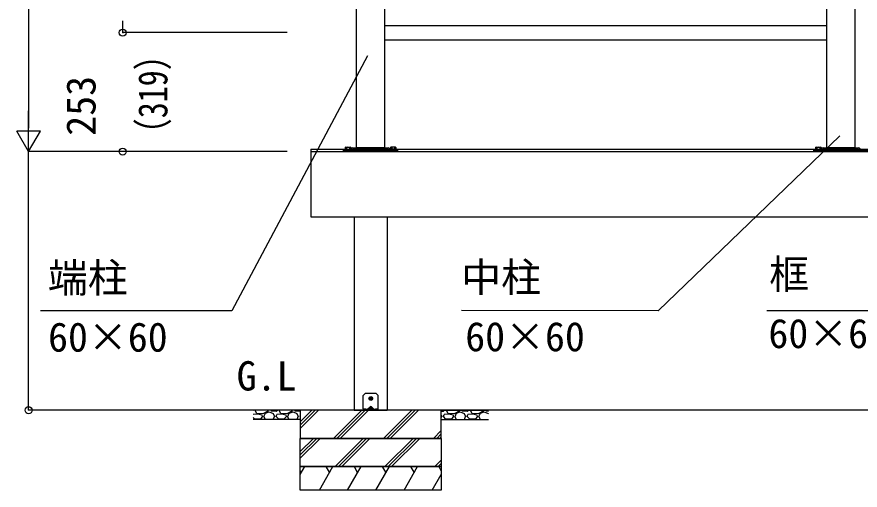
# Model space of a CAD drawing. Units: millimetres, scale not verified. Extents: x -4375 to 4375, y -6502 to 6475.
# Drawn here: x -2677 to -884, y 78 to 1085 of the extents above; entities that cross this region are included whole.
import ezdxf
from ezdxf.enums import TextEntityAlignment as Align

# ---------------------------------------------------------------- set-up
doc = ezdxf.new("R2010")
doc.units = ezdxf.units.MM
doc.header["$LTSCALE"] = 30
for name, color, linetype in [('0-1_USER1', 3, 'Continuous'), ('0-2_YKK_13', 4, 'Continuous'), ('0-3_YKK_A1', 4, 'Continuous'), ('0-4_YKK_D', 6, 'Continuous')]:
    doc.layers.add(name, color=color, linetype=linetype)
doc.styles.add('ＭＳ ゴシック', font='')
doc.styles.get('ＭＳ ゴシック').set_extended_font_data('MS Gothic')

msp = doc.modelspace()

# ---------------------------------------------------------------- linework, layer by layer
at = {"layer": '0-2_YKK_13'}
for p, q in [((-1940.58, 279.2), (-1936.16, 283.61)), ((-1940.58, 251.2), (-1940.58, 279.2)), ((-1934.75, 284.2), (-1914.4, 284.2)), ((-1926.82, 273.7), (-1925.71, 273.72)), ((-1926.82, 272.7), (-1925.71, 272.68)), ((-1925.71, 273.72), (-1925.2, 273.82)), ((-1925.71, 272.68), (-1925.2, 272.58)), ((-1925.1, 274.34), (-1925.2, 273.82)), ((-1925.1, 272.06), (-1925.2, 272.58)), ((-1925.08, 275.44), (-1925.1, 274.34)), ((-1925.08, 270.96), (-1925.1, 272.06)), ((-1924.08, 275.44), (-1924.06, 274.34)), ((-1924.08, 270.96), (-1924.06, 272.06)), ((-1924.06, 274.34), (-1923.96, 273.82)), ((-1924.06, 272.06), (-1923.96, 272.58)), ((-1923.44, 273.72), (-1923.96, 273.82)), ((-1923.44, 272.68), (-1923.96, 272.58)), ((-1922.33, 273.7), (-1923.44, 273.72)), ((-1922.33, 272.7), (-1923.44, 272.68)), ((-1912.99, 283.61), (-1908.58, 279.2)), ((-1908.58, 251.2), (-1908.58, 279.2)), ((-1940.58, 251.2), (-1940.58, 250.7)), ((-1930.48, 251.2), (-1926.02, 255.66)), ((-1928.58, 251.62), (-1928.58, 251.2)), ((-1923.13, 255.66), (-1918.68, 251.2)), ((-1920.58, 251.62), (-1920.58, 251.2)), ((-1908.58, 250.7), (-1908.58, 251.2)), ((-1940.58, 250.7), (-1940.58, 248.2)), ((-1936.16, 250.7), (-1940.58, 250.7)), ((-1940.58, 248.2), (-1936.16, 248.2)), ((-1934.75, 250.7), (-1936.16, 250.7)), ((-1936.16, 250.7), (-1936.16, 248.2)), ((-1936.16, 248.2), (-1934.75, 248.2)), ((-1934.75, 250.7), (-1914.4, 250.7)), ((-1934.75, 248.2), (-1914.4, 248.2)), ((-1921.08, 250.7), (-1928.08, 250.7)), ((-1912.99, 250.7), (-1914.4, 250.7)), ((-1914.4, 248.2), (-1912.99, 248.2)), ((-1912.99, 248.2), (-1912.99, 250.7)), ((-1912.99, 248.2), (-1908.58, 248.2))]:
    msp.add_line(p, q, dxfattribs=at)
msp.add_lwpolyline([(-1908.58, 248.2), (-1908.58, 250.7), (-1912.99, 250.7)], dxfattribs=at)
msp.add_circle((-1924.58, 273.2), 4, dxfattribs=at)
for centre, radius, start, end in [((-1934.75, 282.2), 2, 90, 135), ((-1924.58, 273.2), 2.3, 167.44414, 192.55586), ((-1924.58, 273.2), 2.3, 77.44414, 102.55586), ((-1924.58, 273.2), 2.3, 257.44414, 282.55586), ((-1924.58, 273.2), 2.3, 347.44414, 12.55586), ((-1914.4, 282.2), 2, 45, 90), ((-1927.58, 251.62), 1, 126.03188, 180), ((-1928.08, 251.2), 0.5, 180, 270), ((-1924.58, 247.5), 6.1, 53.96812, 126.03188), ((-1921.08, 251.2), 0.5, 270, 0), ((-1921.58, 251.62), 1, 0, 53.96812)]:
    msp.add_arc(centre, radius, start, end, dxfattribs=at)
for centre, major_axis, ratio, start_param, end_param in [((-1929.98, 251.2), (-0.688, -0.425), 0.381966, 5.2659633, 6.8367597), ((-1924.58, 252.77), (0, -3.54), 0.707107, 2.5261129, 3.7570724), ((-1919.18, 251.2), (-0.688, 0.425), 0.381966, 2.5880183, 4.1588146)]:
    msp.add_ellipse(centre, major_axis=major_axis, ratio=ratio, start_param=start_param, end_param=end_param, dxfattribs=at)
at = {"layer": '0-3_YKK_A1'}
for p, q in [((-1955, 806.2), (-1955, 1558.2)), ((-1895, 1558.2), (-1895, 806.2)), ((-955, 806.2), (-955, 1558.2)), ((-895, 1558.2), (-895, 806.2)), ((-1895, 1066.2), (-955, 1066.2)), ((-1895, 1066.2), (-1895, 1036.2)), ((-1895, 1036.2), (-955, 1036.2)), ((-1978, 807.6), (-1978.77, 807.15)), ((-1978.77, 807.15), (-1978.77, 803.6)), ((-1978, 807.6), (-1968, 807.6)), ((-1975.89, 807.15), (-1975.89, 803.6)), ((-1970.11, 807.15), (-1970.11, 803.6)), ((-1968, 807.6), (-1967.23, 807.15)), ((-1967.23, 807.15), (-1967.23, 803.6)), ((-1882, 807.6), (-1882.77, 807.15)), ((-1882.77, 807.15), (-1882.77, 803.6)), ((-1872, 807.6), (-1882, 807.6)), ((-1879.89, 807.15), (-1879.89, 803.6)), ((-1874.11, 807.15), (-1874.11, 803.6)), ((-1872, 807.6), (-1871.23, 807.15)), ((-1871.23, 807.15), (-1871.23, 803.6)), ((-978, 807.6), (-978.77, 807.15)), ((-978.77, 807.15), (-978.77, 803.6)), ((-978, 807.6), (-968, 807.6)), ((-975.89, 807.15), (-975.89, 803.6)), ((-970.11, 807.15), (-970.11, 803.6)), ((-968, 807.6), (-967.23, 807.15)), ((-967.23, 807.15), (-967.23, 803.6)), ((-2052, 803.2), (-2052, 659.2)), ((-2052, 803.2), (1597, 803.2)), ((-2052, 798.2), (1597, 798.2)), ((-1982.5, 801.4), (-1867.5, 801.4)), ((-1982.5, 798.2), (-1982.5, 801.4)), ((-1867.5, 798.2), (-1982.5, 798.2)), ((-1979.5, 802.4), (-1966.5, 802.4)), ((-1979.5, 801.4), (-1979.5, 802.4)), ((-1978.77, 803.6), (-1967.23, 803.6)), ((-1978.6, 803.6), (-1967.4, 803.6)), ((-1978.6, 802.4), (-1978.6, 803.6)), ((-1967.4, 803.6), (-1967.4, 802.4)), ((-1965.93, 804.35), (-1967.05, 802.4)), ((-1966.5, 801.4), (-1966.5, 802.4)), ((-1962.72, 806.2), (-1887.28, 806.2)), ((-1895, 806.2), (-1955, 806.2)), ((-1884.07, 804.35), (-1882.95, 802.4)), ((-1870.5, 802.4), (-1883.5, 802.4)), ((-1883.5, 801.4), (-1883.5, 802.4)), ((-1871.23, 803.6), (-1882.77, 803.6)), ((-1871.4, 803.6), (-1882.6, 803.6)), ((-1882.6, 803.6), (-1882.6, 802.4)), ((-1871.4, 802.4), (-1871.4, 803.6)), ((-1870.5, 801.4), (-1870.5, 802.4)), ((-1867.5, 801.4), (-1867.5, 798.2)), ((-982.5, 801.4), (-867.5, 801.4)), ((-982.5, 798.2), (-982.5, 801.4)), ((-867.5, 798.2), (-982.5, 798.2)), ((-979.5, 802.4), (-966.5, 802.4)), ((-979.5, 801.4), (-979.5, 802.4)), ((-978.77, 803.6), (-967.23, 803.6)), ((-978.6, 803.6), (-967.4, 803.6)), ((-978.6, 802.4), (-978.6, 803.6)), ((-967.4, 803.6), (-967.4, 802.4)), ((-965.93, 804.35), (-967.05, 802.4)), ((-966.5, 801.4), (-966.5, 802.4)), ((-962.72, 806.2), (-887.28, 806.2)), ((-895, 806.2), (-955, 806.2)), ((-2052, 659.2), (1597, 659.2)), ((-1959.58, 659.2), (-1959.58, 248.2)), ((-1889.58, 659.2), (-1889.58, 248.2)), ((1825, 248.2), (-2274.58, 248.2)), ((-2074.58, 248.2), (-2174.58, 248.2)), ((-2174.58, 247.67), (-2173.89, 248.2)), ((-2165.42, 240.01), (-2174.58, 239.04)), ((-2170, 247.63), (-2169.48, 248.2)), ((-2166.44, 241.53), (-2170, 247.63)), ((-2153.74, 240.52), (-2166.44, 241.53)), ((-2155.26, 237.47), (-2165.42, 240.01)), ((-2154.76, 234.93), (-2159.33, 229.85)), ((-2154.76, 234.93), (-2155.26, 237.47)), ((-2143.07, 246.1), (-2153.74, 240.52)), ((-2152.22, 234.93), (-2149.33, 228.2)), ((-2151.71, 234.93), (-2148.66, 242.04)), ((-2148.66, 242.04), (-2140.53, 244.58)), ((-2142.47, 248.2), (-2143.07, 246.1)), ((-2140.53, 244.58), (-2132.4, 241.53)), ((-2137.14, 248.2), (-2136.47, 246.61)), ((-2136.47, 246.61), (-2125.8, 246.1)), ((-2132.4, 241.53), (-2129.36, 234.93)), ((-2131.76, 228.2), (-2129.36, 234.93)), ((-2125.8, 246.1), (-2123.09, 248.2)), ((-2125.8, 234.93), (-2124.28, 238.99)), ((-2120.21, 228.83), (-2125.8, 234.93)), ((-2114.62, 240.01), (-2124.28, 238.99)), ((-2119.2, 247.63), (-2118.68, 248.2)), ((-2115.64, 241.53), (-2119.2, 247.63)), ((-2102.94, 240.52), (-2115.64, 241.53)), ((-2104.46, 237.47), (-2114.62, 240.01)), ((-2103.96, 234.93), (-2108.53, 229.85)), ((-2103.96, 234.93), (-2104.46, 237.47)), ((-2092.27, 246.1), (-2102.94, 240.52)), ((-2101.42, 234.93), (-2098.53, 228.2)), ((-2100.91, 234.93), (-2097.86, 242.04)), ((-2097.86, 242.04), (-2089.73, 244.58)), ((-2091.67, 248.2), (-2092.27, 246.1)), ((-2089.73, 244.58), (-2081.6, 241.53)), ((-2086.34, 248.2), (-2085.67, 246.61)), ((-2085.67, 246.61), (-2075, 246.1)), ((-2081.6, 241.53), (-2078.56, 234.93)), ((-2080.96, 228.2), (-2078.56, 234.93)), ((-2075, 246.1), (-2074.58, 246.43)), ((-2075, 234.93), (-2074.58, 236.06)), ((-2074.58, 234.47), (-2075, 234.93)), ((-2074.58, 223.16), (-2049.53, 248.2)), ((-2074.58, 216.08), (-2042.46, 248.2)), ((-2074.58, 209.01), (-2035.39, 248.2)), ((-2003.47, 188.2), (-1943.47, 248.2)), ((-1996.39, 188.2), (-1936.39, 248.2)), ((-1989.32, 188.2), (-1929.32, 248.2)), ((-1959.66, 248.2), (-1889.5, 248.2)), ((-1897.4, 188.2), (-1837.4, 248.2)), ((-1890.33, 188.2), (-1830.33, 248.2)), ((-1883.26, 188.2), (-1823.26, 248.2)), ((-1774.58, 248.2), (-1674.58, 248.2)), ((-1774.58, 246.31), (-1770.2, 246.1)), ((-1774.58, 236.71), (-1773.76, 234.93)), ((-1774.58, 232.63), (-1773.76, 234.93)), ((-1770.2, 246.1), (-1767.49, 248.2)), ((-1770.2, 234.93), (-1768.68, 238.99)), ((-1764.61, 228.83), (-1770.2, 234.93)), ((-1759.02, 240.01), (-1768.68, 238.99)), ((-1763.6, 247.63), (-1763.08, 248.2)), ((-1760.04, 241.53), (-1763.6, 247.63)), ((-1747.34, 240.52), (-1760.04, 241.53)), ((-1748.86, 237.47), (-1759.02, 240.01)), ((-1748.36, 234.93), (-1752.93, 229.85)), ((-1748.36, 234.93), (-1748.86, 237.47)), ((-1736.67, 246.1), (-1747.34, 240.52)), ((-1745.82, 234.93), (-1742.93, 228.2)), ((-1745.31, 234.93), (-1742.26, 242.04)), ((-1742.26, 242.04), (-1734.13, 244.58)), ((-1736.07, 248.2), (-1736.67, 246.1)), ((-1734.13, 244.58), (-1726, 241.53)), ((-1730.74, 248.2), (-1730.07, 246.61)), ((-1730.07, 246.61), (-1719.4, 246.1)), ((-1726, 241.53), (-1722.96, 234.93)), ((-1725.36, 228.2), (-1722.96, 234.93)), ((-1719.4, 246.1), (-1716.69, 248.2)), ((-1719.4, 234.93), (-1717.88, 238.99)), ((-1713.81, 228.83), (-1719.4, 234.93)), ((-1708.22, 240.01), (-1717.88, 238.99)), ((-1712.8, 247.63), (-1712.28, 248.2)), ((-1709.24, 241.53), (-1712.8, 247.63)), ((-1696.54, 240.52), (-1709.24, 241.53)), ((-1698.06, 237.47), (-1708.22, 240.01)), ((-1697.56, 234.93), (-1702.13, 229.85)), ((-1697.56, 234.93), (-1698.06, 237.47)), ((-1685.87, 246.1), (-1696.54, 240.52)), ((-1695.02, 234.93), (-1692.13, 228.2)), ((-1694.51, 234.93), (-1691.46, 242.04)), ((-1691.46, 242.04), (-1683.33, 244.58)), ((-1685.27, 248.2), (-1685.87, 246.1)), ((-1683.33, 244.58), (-1675.2, 241.53)), ((-1679.94, 248.2), (-1679.27, 246.61)), ((-1679.27, 246.61), (-1674.58, 246.39)), ((-1675.2, 241.53), (-1674.58, 240.17)), ((-2171.01, 228.83), (-2174.58, 232.72)), ((-2074.58, 228.2), (-2174.58, 228.2)), ((-2159.33, 229.85), (-2171.01, 228.83)), ((-2108.53, 229.85), (-2120.21, 228.83)), ((-1774.58, 228.2), (-1674.58, 228.2)), ((-1752.93, 229.85), (-1764.61, 228.83)), ((-1702.13, 229.85), (-1713.81, 228.83)), ((-1791.33, 188.2), (-1774.58, 204.96)), ((-1784.26, 188.2), (-1774.58, 197.89)), ((-1774.58, 188.2), (-2074.58, 188.2)), ((-2074.58, 160.09), (-2046.47, 188.2)), ((-2074.58, 153.02), (-2039.4, 188.2)), ((-2074.58, 145.95), (-2032.33, 188.2)), ((-2000.41, 128.2), (-1940.41, 188.2)), ((-1993.33, 128.2), (-1933.33, 188.2)), ((-1986.26, 128.2), (-1926.26, 188.2)), ((-1894.34, 128.2), (-1834.34, 188.2)), ((-1887.27, 128.2), (-1827.27, 188.2)), ((-1880.2, 128.2), (-1820.2, 188.2)), ((-1777.19, 188.2), (-1774.58, 190.82)), ((-2074.58, 111.66), (-2065.03, 128.2)), ((-2033.85, 78.2), (-2004.99, 128.2)), ((-2020.21, 128.2), (-2012.6, 115.02)), ((-1973.81, 78.2), (-1944.94, 128.2)), ((-1960.16, 128.2), (-1952.55, 115.02)), ((-1913.76, 78.2), (-1884.9, 128.2)), ((-1900.12, 128.2), (-1892.51, 115.02)), ((-1853.72, 78.2), (-1824.85, 128.2)), ((-1840.07, 128.2), (-1832.46, 115.02)), ((-1788.27, 128.2), (-1774.58, 141.9)), ((-1781.2, 128.2), (-1774.58, 134.83)), ((-1780.03, 128.2), (-1774.58, 118.76)), ((-2074.58, 118.37), (-2072.64, 115.02)), ((-1793.67, 78.2), (-1774.58, 111.28))]:
    msp.add_line(p, q, dxfattribs=at)
for points in [[(-1774.58, 248.2), (-2074.58, 248.2), (-2074.58, 188.2), (-1774.58, 188.2)], [(-2074.58, 128.2), (-1774.58, 128.2), (-1774.58, 78.2), (-2074.58, 78.2)]]:
    msp.add_lwpolyline(points, close=True, dxfattribs=at)
for points in [[(-2074.58, 188.2), (-1774.58, 188.2), (-2074.58, 188.2)], [(-2074.58, 188.2), (-1774.58, 188.2), (-2074.58, 188.2)], [(-2074.58, 188.2), (-1774.58, 188.2), (-2074.58, 188.2)], [(-2074.58, 188.2), (-1774.58, 188.2), (-2074.58, 188.2)], [(-1774.58, 188.2), (-2074.58, 188.2), (-1774.58, 188.2)], [(-1774.58, 188.2), (-1774.58, 128.2), (-2074.58, 128.2), (-2074.58, 188.2)]]:
    msp.add_lwpolyline(points, dxfattribs=at)
for centre, radius, start, end in [((-1977.33, 805.04), 2.56, 55.61708, 124.38292), ((-1973, 798.05), 9.55, 72.41276, 107.58724), ((-1968.67, 805.04), 2.56, 55.61708, 124.38292), ((-1881.33, 805.04), 2.56, 55.61708, 124.38292), ((-1877, 798.05), 9.55, 72.41276, 107.58724), ((-1872.67, 805.04), 2.56, 55.61708, 124.38292), ((-977.33, 805.04), 2.56, 55.61708, 124.38292), ((-973, 798.05), 9.55, 72.41276, 107.58724), ((-968.67, 805.04), 2.56, 55.61708, 124.38292), ((-1962.72, 802.5), 3.7, 90, 149.99999), ((-1887.28, 802.5), 3.7, 30.00001, 90), ((-962.72, 802.5), 3.7, 90, 149.99999), ((-887.28, 802.5), 3.7, 30.00001, 90)]:
    msp.add_arc(centre, radius, start, end, dxfattribs=at)
at = {"layer": '0-4_YKK_D'}
for p, q in [((-2652, 1548.2), (-2652, 848.2)), ((-2452, 1051.2), (-2452, 1076.53)), ((-2102, 1051.2), (-2453, 1051.2)), ((-2102, 1051.2), (-2453, 1051.2)), ((-2452, 1051.2), (-2452, 1050.37)), ((-2652, 798.2), (-2652, 884.8)), ((-2652, 798.2), (-2677, 841.5)), ((-2627, 841.5), (-2677, 841.5)), ((-2652, 798.2), (-2627, 841.5)), ((-2102, 798.2), (-2653, 798.2)), ((-2102, 798.2), (-2653, 798.2)), ((-2652, 248.2), (-2652, 798.2)), ((-2102, 798.2), (-2453, 798.2)), ((-2452, 798.2), (-2452, 799.03)), ((-2102, 248.2), (-2653, 248.2))]:
    msp.add_line(p, q, dxfattribs=at)
for points in [[(-1931.58, 1001.89), (-2220.13, 459.2), (-2626.46, 459.2)], [(-406.74, 878.2), (-648.65, 459.2), (-1082.59, 459.2)], [(-927.59, 831.93), (-1313.56, 459.2), (-1731.39, 459.96)]]:
    msp.add_lwpolyline(points, dxfattribs=at)
for centre in [(-2452, 1051.2), (-2452, 1051.2), (-2452, 798.2), (-2652, 248.2)]:
    msp.add_circle(centre, 7.5, dxfattribs=at)

# ---------------------------------------------------------------- texts
at = {"layer": '0-1_USER1', "style": 'ＭＳ ゴシック'}
msp.add_text('G.L', height=62.32, dxfattribs=at).set_placement((-2209.73, 271.4), align=Align.BOTTOM_LEFT)
at = {"layer": '0-4_YKK_D', "style": 'ＭＳ ゴシック', "width": 0.8}
msp.add_text('（319）', height=62.32, rotation=90, dxfattribs=at).set_placement((-2338.18, 801.26), align=Align.BOTTOM_LEFT)
at = {"layer": '0-4_YKK_D', "style": 'ＭＳ ゴシック'}
msp.add_text('253', height=62.32, rotation=90, dxfattribs=at).set_placement((-2490.96, 831.97), align=Align.BOTTOM_LEFT)
for s, p in [('框', (-1077.71, 487.62)), ('端柱', (-2611.18, 480)), ('中柱', (-1732.42, 481)), ('60×60', (-2610.7, 354)), ('60×60', (-1723.73, 354.9)), ('60×60', (-1079.15, 361.62))]:
    msp.add_text(s, height=62.32, dxfattribs=at).set_placement(p, align=Align.BOTTOM_LEFT)

doc.saveas('drawing.dxf')
